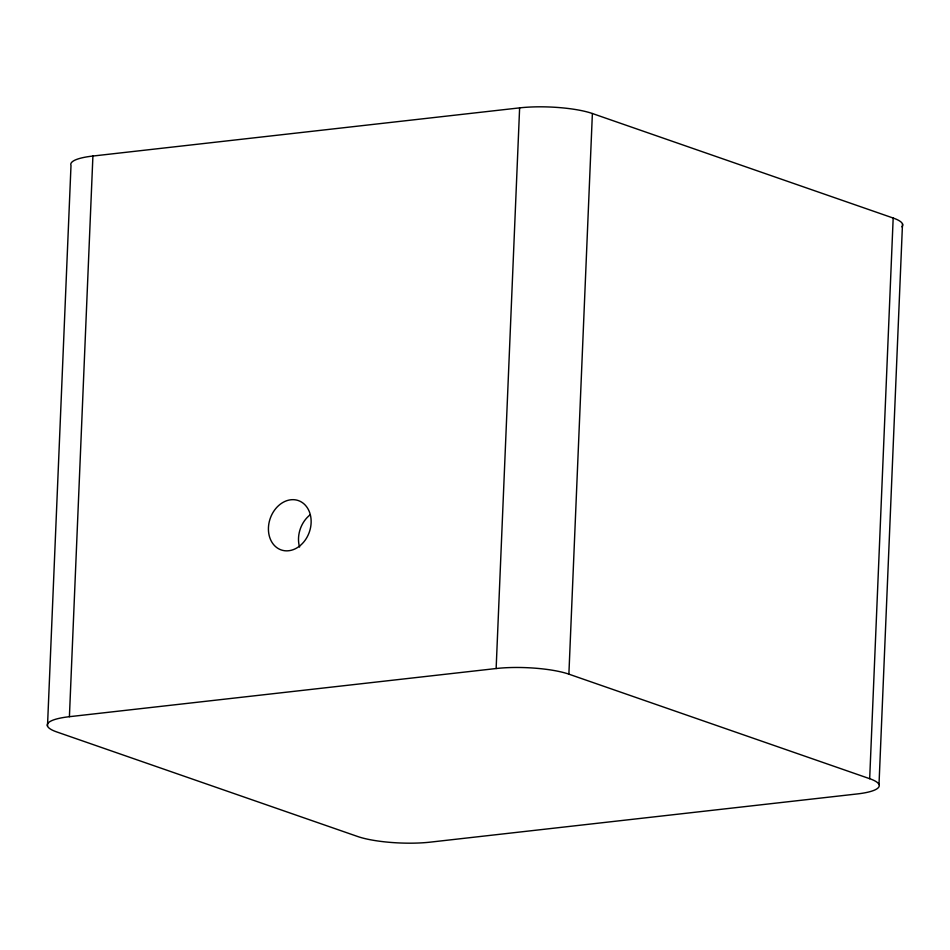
<?xml version="1.0" encoding="UTF-8"?>
<svg xmlns="http://www.w3.org/2000/svg" width="950" height="950" viewBox="0 0 950 950"><rect width="100%" height="100%" fill="white"/><g stroke="black" fill="none" stroke-linecap="round" stroke-linejoin="round"><path stroke-width="1.43" d="M47.5 726.085L71.001 165.442A52.25 11.305 2.4 0 1 92.91 156.037L519.626 107.873A52.25 11.305 2.4 0 1 592.384 113.513L893.178 218.037A52.25 11.305 2.4 0 1 901.954 226.836M893.178 218.037L869.678 778.691A52.25 11.305 2.4 0 1 857.09 793.962L430.374 842.127A52.25 11.305 2.4 0 1 357.616 836.487L56.822 731.963A52.25 11.305 2.4 0 1 69.409 716.692L92.91 156.037M69.409 716.692L496.137 668.527L519.626 107.873M869.678 778.691L568.884 674.156L592.384 113.513M878.999 784.557L902.5 223.915M496.137 668.527A52.25 11.305 2.4 0 1 568.884 674.156M299.559 547.081A26.125 20.71 -70.8 0 1 310.116 514.841M299.523 546.119A26.125 20.71 -70.8 0 0 301.376 501.98A26.125 20.71 -70.8 0 0 268.446 527.666A26.125 20.71 -70.8 0 0 299.523 546.119"/></g></svg>
